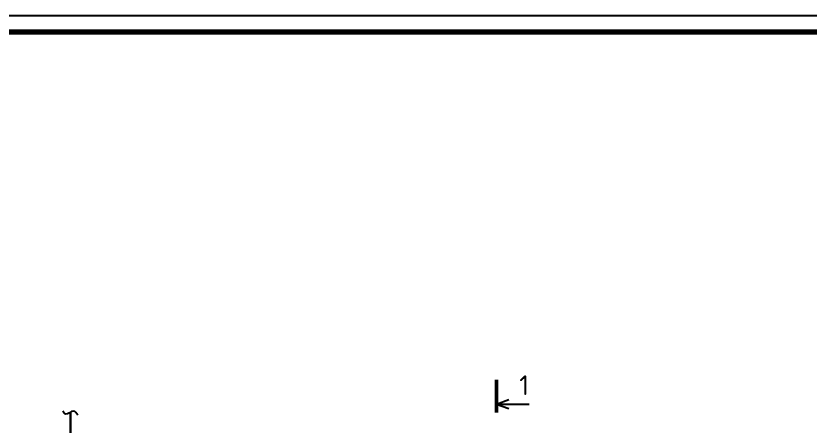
# Model space of a CAD drawing. Header units: millimetres. Extents: x -782 to 10910, y 3841 to 13237.
# Drawn here: x 2905.7 to 3147.9, y 12763 to 12888 of the extents above; entities that cross this region are included whole.
import ezdxf

# ---------------------------------------------------------------- set-up
doc = ezdxf.new("R2010")
doc.units = ezdxf.units.MM
doc.styles.add('2.5', font='isocpeur.ttf', dxfattribs={"height": 2})

msp = doc.modelspace()

# ---------------------------------------------------------------- linework, layer by layer
for p, q in [((3674.54742, 12887.999703), (2834.54742, 12887.999703)), ((3052.230822, 12769.726281), (3055.989593, 12771.094361)), ((3052.230822, 12769.726281), (3062.230822, 12769.726281)), ((3052.230822, 12769.726281), (3055.989593, 12768.3582))]:
    msp.add_line(p, q)
at = {"lineweight": 70}
msp.add_line((3669.54742, 12882.999703), (2854.54742, 12882.999703), dxfattribs=at)
at = {"lineweight": 50}
msp.add_line((3052.230822, 12767.130936), (3052.230822, 12777.130936), dxfattribs=at)
at = {"color": 1, "lineweight": 30}
msp.add_line((2922.304867, 12767.262902), (2922.304867, 12561.251299), dxfattribs=at)
at = {"lineweight": 25}
msp.add_spline([(2924.522122, 12766.346977), (2923.254119, 12767.614981), (2920.828493, 12766.67328), (2919.959012, 12767.54276)], degree=3, dxfattribs=at)

# ---------------------------------------------------------------- texts
at = {"insert": (3059.177305, 12772.486678), "char_height": 6, "attachment_point": 7, "style": '2.5'}
msp.add_mtext_dynamic_manual_height_columns('\\A1;1', width=13.55974787, gutter_width=12.5, heights=[0], dxfattribs=at)

doc.saveas('drawing.dxf')
